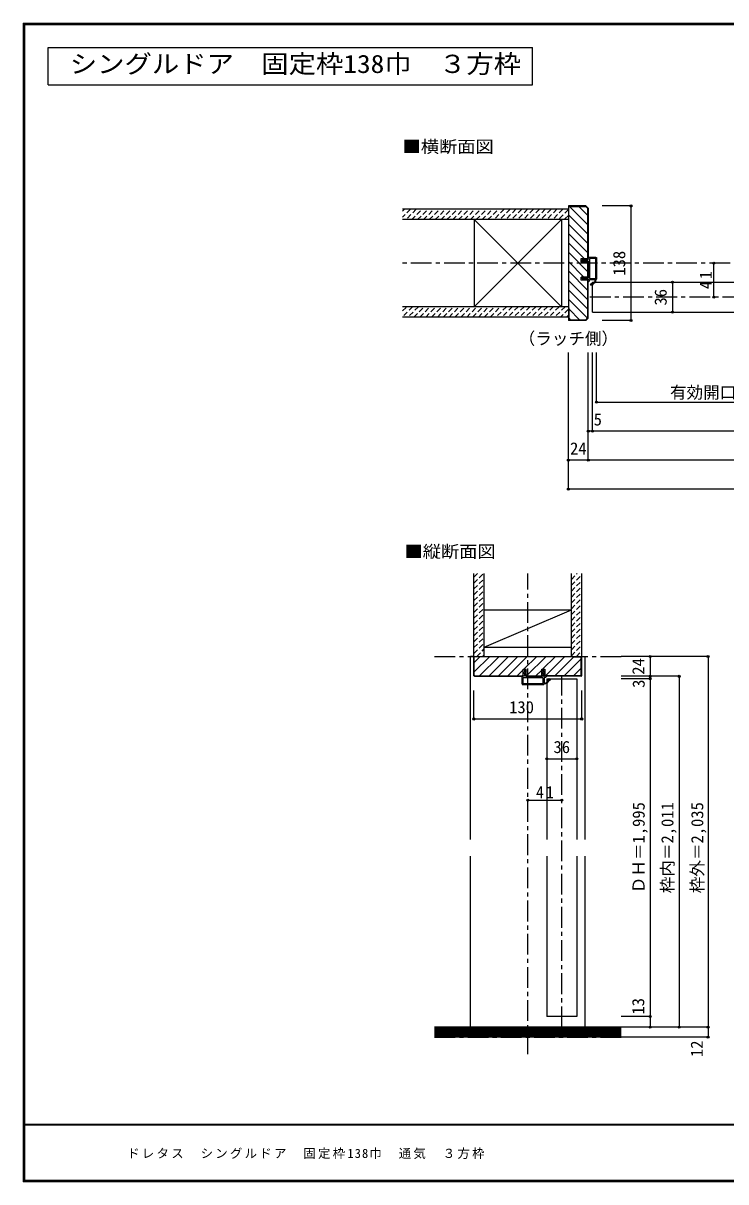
# Model space of a CAD drawing. Units: millimetres at full size, sheet at 1:5. Extents: x -973 to 977, y -718 to 696.
# Drawn here: x -973 to -126, y -701 to 696 of the extents above; entities that cross this region are included whole.
import ezdxf
from ezdxf.enums import TextEntityAlignment as Align

# ---------------------------------------------------------------- set-up
doc = ezdxf.new("R2010")
doc.units = ezdxf.units.MM
doc.header["$LTSCALE"] = 5
doc.header["$PDMODE"] = 32
doc.header["$PDSIZE"] = 2.5
doc.linetypes.add('CHAIN1', pattern=[8, 5, -1, 1, -1])
doc.linetypes.add('DASHED1', pattern=[1.8, 1.2, -0.6])
for name, color, linetype in [('0-0_補助線', 7, 'Continuous'), ('0-1_通り芯', 4, 'CHAIN1'), ('0-3_仕上げ', 2, 'Continuous'), ('0-4_枠', 3, 'Continuous'), ('0-6_扉', 6, 'Continuous'), ('0-A_文字', 3, 'Continuous'), ('0-B_寸法', 7, 'Continuous'), ('0-C_ハッチ', 4, 'DASHED1'), ('F-1_枠', 6, 'Continuous'), ('F-A_文字', 7, 'Continuous')]:
    doc.layers.add(name, color=color, linetype=linetype)
doc.styles.add('ＭＳ ゴシック', font='')
doc.styles.get('ＭＳ ゴシック').set_extended_font_data('MS Gothic')

# ---------------------------------------------------------------- blocks, each defined once
blk = doc.blocks.new('2')
at = {"layer": '0-0_補助線'}
for p, q in [((-9.846, -9.622), (-9.846, 15.078)), ((-8.846, 16.078), (0.354, 16.078)), ((-8.846, 15.878), (0.637, 15.878)), ((-8.446, 14.378), (-8.446, -8.922)), ((-8.146, 14.678), (-1.546, 14.678)), ((-1.246, 14.378), (-1.246, -8.922)), ((0.154, 11.653), (2.154, 11.653)), ((0.154, 11.653), (0.154, -8.497)), ((2.154, 10.953), (2.154, 11.653)), ((3.154, 11.653), (2.512, 10.83)), ((3.154, 11.653), (6.154, 11.653)), ((4.154, 13.753), (4.154, 13.053)), ((5.154, 13.053), (4.512, 13.876)), ((7.154, 13.053), (5.154, 13.053)), ((6.154, 10.953), (6.154, 11.653)), ((7.558, 12.258), (6.516, 10.835)), ((-1.48, -10.622), (-8.846, -10.622)), ((-1.546, -9.222), (-8.146, -9.222)), ((-1.189, -10.85), (-0.732, -12.694)), ((0.354, -12.922), (-0.441, -12.922)), ((0.154, -8.497), (2.154, -8.497)), ((4.154, -9.897), (0.154, -9.897)), ((0.154, -9.897), (0.154, -10.622)), ((0.154, -10.622), (0.645, -12.548)), ((2.154, -7.797), (2.154, -8.497)), ((3.154, -8.497), (2.512, -7.674)), ((3.154, -8.497), (6.154, -8.497)), ((4.154, -10.597), (4.154, -9.897)), ((5.154, -9.897), (4.512, -10.72)), ((7.154, -9.897), (5.154, -9.897)), ((6.154, -7.797), (6.154, -8.497)), ((7.558, -9.101), (6.516, -7.679))]:
    blk.add_line(p, q, dxfattribs=at)
for points in [[(-9.646, 15.078), (-9.646, -9.622), (-9.846, -9.622)], [(4.154, 13.053), (0.154, 13.053), (0.649, 15.723)]]:
    blk.add_lwpolyline(points, dxfattribs=at)
for centre, radius, start, end in [((-8.846, 15.078), 1, 90, 180), ((-8.846, 15.078), 0.8, 90, 180), ((-8.146, 14.378), 0.3, 90, 180), ((-1.546, 14.378), 0.3, 0, 90), ((0.354, 15.778), 0.3, 349.49875, 90), ((2.354, 10.953), 0.2, 180, 322.03043), ((4.354, 13.753), 0.2, 37.96957, 180), ((6.354, 10.953), 0.2, 180, 323.78053), ((7.154, 12.553), 0.5, 323.78053, 90), ((-8.846, -9.622), 1, 180, 270), ((-2.846, -10.72), 6, 179.06153, 259.29815), ((-8.146, -8.922), 0.3, 180, 270), ((-2.846, -10.72), 5.3, 178.93757, 259.29815), ((-1.546, -8.922), 0.3, 270, 0), ((-1.48, -10.922), 0.3, 13.9282, 90), ((-0.441, -12.622), 0.3, 193.9282, 270), ((0.354, -12.622), 0.3, 270, 14.29438), ((2.354, -7.797), 0.2, 37.96957, 180), ((4.354, -10.597), 0.2, 180, 322.03043), ((6.354, -7.797), 0.2, 36.21947, 180), ((7.154, -9.397), 0.5, 270, 36.21947), ((-3.896, -16.272), 0.35, 259.29815, 79.29815)]:
    blk.add_arc(centre, radius, start, end, dxfattribs=at)
blk.add_point((-3.896, -16.622), dxfattribs=at)

msp = doc.modelspace()

# ---------------------------------------------------------------- linework, layer by layer
at = {"layer": '0-1_通り芯'}
for p, q in [((519.153, 406.5), (-515.847, 406.5)), ((295.153, 365.5), (-291.847, 365.5)), ((-364.789, -546.913), (-364.789, 32.5)), ((-477.289, -67.5), (-252.289, -67.5)), ((-323.789, -514.5), (-323.789, -91.5)), ((-477.289, -526.5), (-252.289, -526.5))]:
    msp.add_line(p, q, dxfattribs=at)
at = {"layer": '0-3_仕上げ'}
for p, q in [((-315.847, 471.5), (-515.847, 471.5)), ((-315.847, 459), (-515.847, 459)), ((-315.847, 354), (-515.847, 354)), ((-315.847, 341.5), (-515.847, 341.5)), ((-429.789, -67.5), (-429.789, 32.5)), ((-417.289, -67.5), (-417.289, 32.5)), ((-312.289, -67.5), (-312.289, 32.5)), ((-299.789, -67.5), (-299.789, 32.5)), ((-252.289, -514.5), (-477.289, -514.5)), ((-252.289, -526.5), (-477.289, -526.5))]:
    msp.add_line(p, q, dxfattribs=at)
at = {"layer": '0-3_仕上げ', "color": 3}
for p, q in [((-429.347, 459), (-429.347, 354)), ((-324.347, 459), (-324.347, 354)), ((-417.289, -11.5), (-312.289, -11.5)), ((-417.289, -56.5), (-312.289, -56.5))]:
    msp.add_line(p, q, dxfattribs=at)
at = {"layer": '0-3_仕上げ', "color": 7}
for p, q in [((-324.347, 354), (-429.347, 459)), ((-429.347, 354), (-324.347, 459)), ((-417.289, -56.5), (-312.289, -11.5)), ((-252.289, -516), (-477.289, -516)), ((-252.289, -517.5), (-477.289, -517.5)), ((-252.289, -519), (-477.289, -519)), ((-252.289, -520.5), (-477.289, -520.5)), ((-252.289, -522), (-477.289, -522)), ((-252.289, -523.5), (-477.289, -523.5)), ((-252.289, -525), (-477.289, -525))]:
    msp.add_line(p, q, dxfattribs=at)
at = {"layer": '0-4_枠'}
for p, q in [((-294.675, 475.5), (-315.847, 475.5)), ((-315.847, 475.5), (-315.847, 337.5)), ((-294.883, 475), (-292.347, 472.464)), ((-294.675, 475.5), (-291.847, 472.672)), ((-292.347, 412), (-292.347, 472.464)), ((-291.847, 472.672), (-291.847, 412)), ((-315.347, 460.5), (-315.847, 460.5)), ((-291.847, 408.3), (-300.347, 408.3)), ((-292.347, 389.7), (-292.347, 408.3)), ((-291.847, 389.7), (-291.847, 408.3)), ((-300.347, 386), (-300.347, 389.7)), ((-291.847, 389.7), (-300.347, 389.7)), ((-291.847, 386), (-300.347, 386)), ((-292.347, 340.536), (-292.347, 386)), ((-291.847, 340.328), (-291.847, 386)), ((-315.347, 352.5), (-315.847, 352.5)), ((-315.347, 352.5), (-315.347, 338)), ((-294.675, 337.5), (-315.847, 337.5)), ((-294.882, 338), (-315.347, 338)), ((-294.882, 338), (-292.347, 340.536)), ((-294.675, 337.5), (-291.847, 340.328)), ((-429.789, -67.5), (-299.789, -67.5)), ((-429.289, -90.586), (-429.289, -68)), ((-419.789, -68), (-429.289, -68)), ((-419.789, -67.5), (-419.789, -68)), ((-309.789, -68), (-309.789, -67.5)), ((-309.789, -68), (-300.289, -68)), ((-300.289, -90.586), (-300.289, -68)), ((-370.289, -83), (-366.589, -83)), ((-370.289, -91.5), (-370.289, -83)), ((-366.589, -91.5), (-366.589, -83)), ((-347.989, -91.5), (-347.989, -83)), ((-428.874, -91), (-429.289, -90.586)), ((-429.082, -91.5), (-370.289, -91.5)), ((-428.874, -91), (-370.289, -91)), ((-366.589, -91), (-347.989, -91)), ((-366.589, -91.5), (-347.989, -91.5)), ((-300.703, -91), (-344.289, -91)), ((-300.496, -91.5), (-344.289, -91.5)), ((-300.703, -91), (-300.289, -90.586))]:
    msp.add_line(p, q, dxfattribs=at)
at = {"layer": '0-4_枠', "color": 4}
for p, q in [((-429.789, -67.5), (-433.789, -67.5)), ((-433.789, -288.25), (-433.789, -67.5)), ((-299.789, -67.5), (-295.789, -67.5)), ((-295.789, -288.25), (-295.789, -67.5)), ((-433.789, -514.5), (-433.789, -308.25)), ((-295.789, -514.5), (-295.789, -308.25))]:
    msp.add_line(p, q, dxfattribs=at)
at = {"layer": '0-4_枠'}
for points in [[(-315.347, 460.5), (-315.347, 475), (-294.883, 475)], [(-300.347, 408.3), (-300.347, 412), (-291.847, 412)], [(-429.082, -91.5), (-429.789, -90.793), (-429.789, -67.5)], [(-300.496, -91.5), (-299.789, -90.793), (-299.789, -67.5)], [(-347.989, -83), (-344.289, -83), (-344.289, -91.5)]]:
    msp.add_lwpolyline(points, dxfattribs=at)
at = {"layer": '0-6_扉'}
for p, q in [((-286.847, 383.5), (-6.847, 383.5)), ((-286.847, 347.5), (-286.847, 383.5)), ((-286.847, 347.5), (-6.847, 347.5)), ((-341.789, -94.5), (-341.789, -288.25)), ((-341.789, -94.5), (-305.789, -94.5)), ((-305.789, -94.5), (-305.789, -288.25)), ((-341.789, -308.25), (-341.789, -501.5)), ((-305.789, -308.25), (-305.789, -501.5)), ((-305.789, -501.5), (-341.789, -501.5))]:
    msp.add_line(p, q, dxfattribs=at)
at = {"layer": '0-A_文字'}
for p, q in [((-943.333, 621.667), (-943.333, 666.667)), ((-943.333, 666.667), (-359.07, 666.667)), ((-359.07, 621.667), (-359.07, 666.667)), ((-943.333, 621.667), (-359.07, 621.667))]:
    msp.add_line(p, q, dxfattribs=at)
at = {"layer": '0-B_寸法', "color": 4}
for p, q in [((-240.425, 475.5), (-274.947, 475.5)), ((-240.425, 475.5), (-240.425, 337.5)), ((-140.425, 365.5), (-140.425, 406.5)), ((-190.425, 383.5), (-190.425, 347.5)), ((-240.425, 337.5), (-274.947, 337.5)), ((-315.847, 134), (-315.847, 299)), ((-291.847, 169), (-291.847, 299)), ((-286.847, 204), (-286.847, 299)), ((-281.847, 239), (-281.847, 299)), ((-281.847, 239), (235.158, 239)), ((295.153, 204), (-291.847, 204)), ((319.153, 169), (-315.847, 169)), ((319.153, 134), (-315.847, 134)), ((-147.432, -67.5), (-252.289, -67.5)), ((-217.289, -67.5), (-217.289, -514.5)), ((-147.432, -67.5), (-147.432, -526.5)), ((-182.289, -91.5), (-252.289, -91.5)), ((-217.289, -94.5), (-252.289, -94.5)), ((-182.289, -91.5), (-182.289, -514.5)), ((-429.789, -142.922), (-429.789, -108.4)), ((-299.789, -142.922), (-299.789, -108.4)), ((-429.789, -142.922), (-299.789, -142.922)), ((-341.789, -190.882), (-305.789, -190.882)), ((-364.789, -240.882), (-323.789, -240.882)), ((-217.289, -501.5), (-252.289, -501.5)), ((-147.432, -514.5), (-252.289, -514.5)), ((-147.432, -526.5), (-252.289, -526.5))]:
    msp.add_line(p, q, dxfattribs=at)
at = {"layer": '0-B_寸法'}
for p in [(-240.425, 475.5), (-140.425, 406.5), (-190.425, 383.5), (-140.425, 365.5), (-240.425, 337.5), (-190.425, 347.5), (-281.847, 239), (-291.847, 204), (-286.847, 204), (-315.847, 169), (-291.847, 169), (-315.847, 134), (-217.289, -67.5), (-147.432, -67.5), (-217.289, -91.5), (-217.289, -94.5), (-182.289, -91.5), (-429.789, -142.922), (-299.789, -142.922), (-341.789, -190.882), (-305.789, -190.882), (-364.789, -240.882), (-323.789, -240.882), (-217.289, -501.5), (-217.289, -514.5), (-182.289, -514.5), (-147.432, -514.5), (-147.432, -526.5)]:
    msp.add_point(p, dxfattribs=at)
at = {"layer": '0-C_ハッチ', "linetype": 'Continuous'}
for p, q in [((-314.494, 475), (-292.347, 452.853)), ((-303.18, 475), (-292.347, 464.166)), ((-315.347, 464.539), (-292.347, 441.539)), ((-315.847, 453.726), (-292.347, 430.225)), ((-315.847, 442.412), (-292.347, 418.912)), ((-315.847, 431.098), (-296.749, 412)), ((-315.847, 419.784), (-292.347, 396.284)), ((-315.847, 408.47), (-297.076, 389.7)), ((-293.049, 408.3), (-292.347, 407.598)), ((-315.847, 397.157), (-292.347, 373.657)), ((-315.847, 385.843), (-292.347, 362.343)), ((-293.376, 386), (-292.347, 384.97)), ((-315.847, 374.529), (-292.347, 351.029)), ((-315.847, 363.216), (-292.757, 340.126)), ((-315.347, 351.402), (-301.945, 338)), ((-315.347, 340.088), (-313.259, 338)), ((-429.289, -86.12), (-410.669, -67.5)), ((-429.289, -74.806), (-422.483, -68)), ((-422.855, -91), (-399.355, -67.5)), ((-411.542, -91), (-388.042, -67.5)), ((-400.228, -91), (-376.728, -67.5)), ((-388.914, -91), (-365.414, -67.5)), ((-369.6, -83), (-354.1, -67.5)), ((-366.287, -91), (-342.787, -67.5)), ((-346.973, -83), (-331.473, -67.5)), ((-343.659, -91), (-320.159, -67.5)), ((-332.346, -91), (-309.345, -68)), ((-377.601, -91), (-370.289, -83.688)), ((-321.032, -91), (-300.289, -70.257)), ((-309.718, -91), (-300.289, -81.571)), ((-354.973, -91), (-347.989, -84.016))]:
    msp.add_line(p, q, dxfattribs=at)
at = {"layer": '0-C_ハッチ'}
for p, q in [((-515.847, 469.168), (-513.515, 471.5)), ((-506.444, 471.5), (-515.847, 462.097)), ((-499.373, 471.5), (-511.873, 459)), ((-504.802, 459), (-492.302, 471.5)), ((-497.731, 459), (-485.231, 471.5)), ((-490.66, 459), (-478.16, 471.5)), ((-483.589, 459), (-471.089, 471.5)), ((-476.518, 459), (-464.018, 471.5)), ((-469.447, 459), (-456.947, 471.5)), ((-462.376, 459), (-449.876, 471.5)), ((-455.305, 459), (-442.805, 471.5)), ((-448.233, 459), (-435.733, 471.5)), ((-441.162, 459), (-428.662, 471.5)), ((-434.091, 459), (-421.591, 471.5)), ((-427.02, 459), (-414.52, 471.5)), ((-419.949, 459), (-407.449, 471.5)), ((-412.878, 459), (-400.378, 471.5)), ((-393.307, 471.5), (-405.807, 459)), ((-386.236, 471.5), (-398.736, 459)), ((-379.165, 471.5), (-391.665, 459)), ((-372.094, 471.5), (-384.594, 459)), ((-365.023, 471.5), (-377.523, 459)), ((-357.952, 471.5), (-370.452, 459)), ((-350.881, 471.5), (-363.381, 459)), ((-343.81, 471.5), (-356.31, 459)), ((-336.739, 471.5), (-349.239, 459)), ((-329.667, 471.5), (-342.167, 459)), ((-322.596, 471.5), (-335.096, 459)), ((-315.847, 471.178), (-328.025, 459)), ((-315.847, 464.107), (-320.954, 459)), ((-515.847, 348.96), (-510.807, 354)), ((-503.736, 354), (-515.847, 341.889)), ((-496.665, 354), (-509.165, 341.5)), ((-502.094, 341.5), (-489.594, 354)), ((-495.023, 341.5), (-482.523, 354)), ((-487.952, 341.5), (-475.452, 354)), ((-480.881, 341.5), (-468.381, 354)), ((-473.81, 341.5), (-461.31, 354)), ((-466.739, 341.5), (-454.239, 354)), ((-459.667, 341.5), (-447.167, 354)), ((-452.596, 341.5), (-440.096, 354)), ((-445.525, 341.5), (-433.025, 354)), ((-438.454, 341.5), (-425.954, 354)), ((-431.383, 341.5), (-418.883, 354)), ((-424.312, 341.5), (-411.812, 354)), ((-417.241, 341.5), (-404.741, 354)), ((-410.17, 341.5), (-397.67, 354)), ((-390.599, 354), (-403.099, 341.5)), ((-383.528, 354), (-396.028, 341.5)), ((-376.457, 354), (-388.957, 341.5)), ((-369.386, 354), (-381.886, 341.5)), ((-362.315, 354), (-374.815, 341.5)), ((-355.244, 354), (-367.744, 341.5)), ((-348.172, 354), (-360.672, 341.5)), ((-341.101, 354), (-353.601, 341.5)), ((-334.03, 354), (-346.53, 341.5)), ((-326.959, 354), (-339.459, 341.5)), ((-319.888, 354), (-332.388, 341.5)), ((-315.847, 350.97), (-325.317, 341.5)), ((-315.847, 343.899), (-318.246, 341.5)), ((-429.789, 20.96), (-418.249, 32.5)), ((-429.789, 28.031), (-425.32, 32.5)), ((-312.289, 25.323), (-305.112, 32.5)), ((-312.289, 32.394), (-312.183, 32.5)), ((-312.289, 18.252), (-299.789, 30.752)), ((-429.789, 13.889), (-417.289, 26.389)), ((-429.789, 6.818), (-417.289, 19.318)), ((-312.289, 11.181), (-299.789, 23.681)), ((-312.289, 4.11), (-299.789, 16.61)), ((-429.789, -0.253), (-417.289, 12.247)), ((-429.789, -7.324), (-417.289, 5.176)), ((-312.289, -2.961), (-299.789, 9.539)), ((-312.289, -10.032), (-299.789, 2.468)), ((-429.789, -14.395), (-417.289, -1.895)), ((-429.789, -21.466), (-417.289, -8.966)), ((-312.289, -17.103), (-299.789, -4.603)), ((-312.289, -24.174), (-299.789, -11.674)), ((-429.789, -28.537), (-417.289, -16.037)), ((-429.789, -35.608), (-417.289, -23.108)), ((-312.289, -31.246), (-299.789, -18.746)), ((-312.289, -38.317), (-299.789, -25.817)), ((-429.789, -42.679), (-417.289, -30.179)), ((-429.789, -49.751), (-417.289, -37.251)), ((-312.289, -45.388), (-299.789, -32.888)), ((-312.289, -52.459), (-299.789, -39.959)), ((-429.789, -56.822), (-417.289, -44.322)), ((-429.789, -63.893), (-417.289, -51.393)), ((-312.289, -59.53), (-299.789, -47.03)), ((-312.289, -66.601), (-299.789, -54.101)), ((-426.253, -67.428), (-417.289, -58.464)), ((-419.254, -67.5), (-417.289, -65.535)), ((-306.117, -67.5), (-299.789, -61.172))]:
    msp.add_line(p, q, dxfattribs=at)
at = {"layer": 'F-1_枠'}
for p, q in [((-973.347, 695.833), (-973.347, -700.833)), ((-973.347, 695.833), (976.653, 695.833)), ((-973.347, 695), (976.653, 695)), ((-973.347, 694.167), (976.653, 694.167)), ((-972.514, 695.833), (-972.514, -700.833)), ((-971.68, 695.833), (-971.68, -700.833)), ((976.653, -631.667), (-973.347, -631.667)), ((976.653, -632.5), (-973.347, -632.5)), ((976.653, -699.167), (-973.347, -699.167)), ((976.653, -700), (-973.347, -700)), ((976.653, -700.833), (-973.347, -700.833))]:
    msp.add_line(p, q, dxfattribs=at)

# ---------------------------------------------------------------- block references
at = {"layer": '0-0_補助線', "xscale": -1}
msp.add_blockref('2', (-291.693, 397.422), dxfattribs=at)
at = {"layer": '0-0_補助線', "rotation": 90}
msp.add_blockref('2', (-355.711, -91.654), dxfattribs=at)

# ---------------------------------------------------------------- texts
at = {"layer": '0-A_文字', "style": 'ＭＳ ゴシック', "width": 1.1}
msp.add_text('シングルドア\u3000固定枠138巾\u3000３方枠', height=21.99, dxfattribs=at).set_placement((-917.156, 629.167), align=Align.BOTTOM_LEFT)
at = {"layer": '0-A_文字', "color": 7, "style": 'ＭＳ ゴシック', "width": 1.1}
for s, p in [('■横断面図', (-515.847, 535.24)), ('■縦断面図', (-513.547, 47.256))]:
    msp.add_text(s, height=14.66, dxfattribs=at).set_placement(p, align=Align.BOTTOM_LEFT)
at = {"layer": '0-A_文字', "color": 7, "style": 'ＭＳ ゴシック'}
msp.add_text('（ラッチ側）', height=14.66, dxfattribs=at).set_placement((-375.847, 304), align=Align.BOTTOM_LEFT)
at = {"layer": '0-B_寸法', "style": 'ＭＳ ゴシック'}
for s, p in [('138', (-242.925, 391.5)), ('36', (-192.925, 355.5)), ('24', (-219.789, -89.5)), ('3', (-219.452, -105.385)), ('ＤＨ＝1,995', (-219.469, -353)), ('枠内＝2,011', (-184.789, -353)), ('枠外＝2,035', (-148.775, -353)), ('13', (-219.997, -499.215)), ('12', (-149.348, -550.376))]:
    msp.add_text(s, height=14.66, rotation=90, dxfattribs=at).set_placement(p, align=Align.BOTTOM_LEFT)
for s, p in [('有効開口寸法＝730（660）<640>［617］', (-193.347, 239)), ('5', (-285.361, 206.5)), ('24', (-313.847, 171.5)), ('130', (-387.289, -140.422)), ('36', (-333.789, -188.382))]:
    msp.add_text(s, height=14.66, dxfattribs=at).set_placement(p, align=Align.BOTTOM_LEFT)
at = {"layer": '0-B_寸法', "insert": (-142.925, 375.375), "char_height": 14.66, "attachment_point": 7, "rotation": 90, "style": 'ＭＳ ゴシック'}
msp.add_mtext('\\T1.27;\\W0.95;41', dxfattribs=at)
at = {"layer": '0-B_寸法', "insert": (-354.914, -238.382), "char_height": 14.66, "attachment_point": 7, "style": 'ＭＳ ゴシック'}
msp.add_mtext('\\T1.27;\\W0.95;41', dxfattribs=at)
at = {"layer": 'F-A_文字', "insert": (-847.938, -673.333), "char_height": 11, "attachment_point": 7, "style": 'ＭＳ ゴシック'}
msp.add_mtext('\\T1.18;ドレタス\u3000シングルドア\u3000固定枠138巾\u3000通気\u3000３方枠', dxfattribs=at)

doc.saveas('drawing.dxf')
